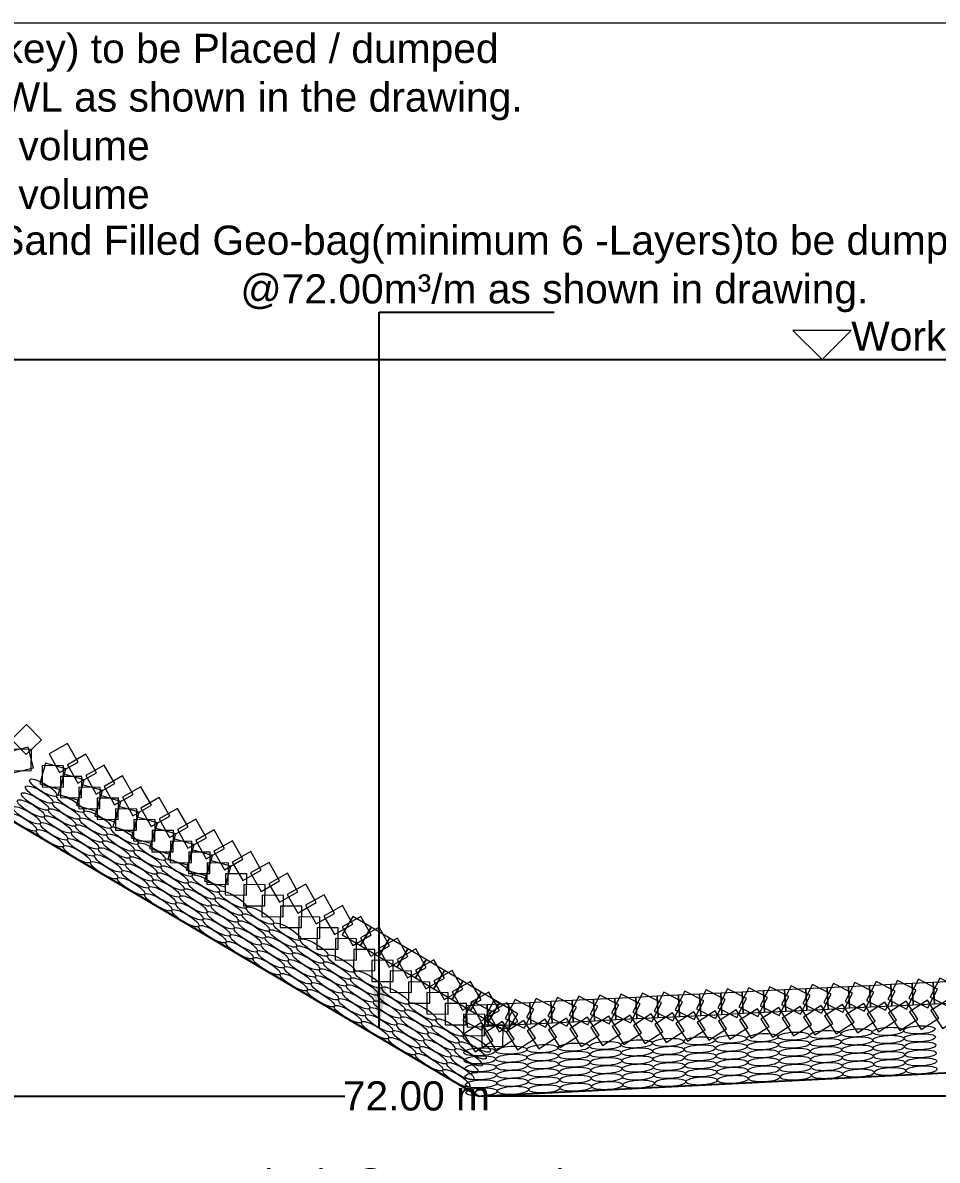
# Model space of a CAD drawing. Header units: inches. Extents: x 89000 to 215000, y -7071 to 0.
# Drawn here: x 148863 to 150431, y -1949 to 0 of the extents above; entities that cross this region are included whole.
import ezdxf

# ---------------------------------------------------------------- set-up
doc = ezdxf.new("R2010")
doc.units = ezdxf.units.IN
doc.header["$LTSCALE"] = 7
doc.header["$MEASUREMENT"] = 0
for name, color, linetype, lineweight in [('Cross section Data Border', 7, 'Continuous', 9), ('Cross Section Labels', 7, 'Continuous', 9), ('Existing_Bed_Level for Xsection', 7, 'Continuous', 25), ('Long Section Labels', 7, 'Continuous', 9)]:
    doc.layers.add(name, color=color, linetype=linetype, lineweight=lineweight)
doc.styles.get("Standard").update_dxf_attribs({"font": 'arial.ttf'})
doc.dimstyles.new('Appron Lebeling Style', dxfattribs={"dimtxt": 50, "dimasz": 50, "dimexe": 0.18, "dimexo": 0.0625, "dimgap": 0.09, "dimtad": 0, "dimtih": 1, "dimtoh": 1, "dimdec": 4, "dimzin": 0, "dimdsep": 46, "dimtxsty": 'Standard', "dimcen": 0.09, "dimse1": 1, "dimse2": 1, "dimadec": 0, "dimazin": 0, "dimtfac": 1, "dimtdec": 4, "dimtofl": 0, "dimtmove": 0, "dimatfit": 3, "dimfxl": 1, "dimtolj": 1, "dimtzin": 0, "dimarcsym": 0})
doc.dimstyles.get("Standard").update_dxf_attribs({"dimtxt": 0.18, "dimasz": 0.18, "dimexe": 0.18, "dimexo": 0.0625, "dimgap": 0.09, "dimtad": 0, "dimtih": 1, "dimtoh": 1, "dimdec": 4, "dimzin": 0, "dimdsep": 46, "dimtxsty": 'Standard', "dimcen": 0.09, "dimadec": 0, "dimazin": 0, "dimtfac": 1, "dimtdec": 4, "dimtofl": 0, "dimtmove": 0, "dimatfit": 3, "dimfxl": 1, "dimtolj": 1, "dimtzin": 0, "dimarcsym": 0})

# ---------------------------------------------------------------- blocks, each defined once
blk = doc.blocks.new('*D1')
at = {"layer": 'Cross Section Labels', "color": 0, "lineweight": -2, "transparency": 16777216}
for p, q in [((146834, -1839), (149415.6, -1839)), ((152241.9, -1839), (149660.3, -1839))]:
    blk.add_line(p, q, dxfattribs=at)
at = {"layer": 'Cross Section Labels', "color": 0, "transparency": 16777216}
for points in [[(146834, -1830.7), (146834, -1847.3), (146784, -1839)], [(152241.9, -1830.7), (152241.9, -1847.3), (152291.9, -1839)]]:
    blk.add_solid(points, dxfattribs=at)
at = {"layer": 'Defpoints', "color": 0, "transparency": 16777216}
for p in [(146784, -577), (152291.9, -1481), (152291.9, -1839)]:
    blk.add_point(p, dxfattribs=at)
at = {"layer": 'Cross Section Labels', "color": 0, "transparency": 16777216, "insert": (149538, -1839), "char_height": 50, "attachment_point": 5}
blk.add_mtext('\\A1;72.00 m', dxfattribs=at)
blk = doc.blocks.new('*D2')
at = {"layer": 'Cross Section Labels', "color": 0, "lineweight": -2, "transparency": 16777216}
for p, q in [((146834, -2039), (149182.3, -2039)), ((152241.9, -2039), (149893.6, -2039))]:
    blk.add_line(p, q, dxfattribs=at)
at = {"layer": 'Cross Section Labels', "color": 0, "transparency": 16777216}
for points in [[(146834, -2030.7), (146834, -2047.3), (146784, -2039)], [(152241.9, -2030.7), (152241.9, -2047.3), (152291.9, -2039)]]:
    blk.add_solid(points, dxfattribs=at)
at = {"layer": 'Defpoints', "color": 0, "transparency": 16777216}
for p in [(146784, -577), (152291.9, -1481), (152291.9, -2039)]:
    blk.add_point(p, dxfattribs=at)
at = {"layer": 'Cross Section Labels', "color": 0, "transparency": 16777216, "insert": (149538, -2039), "char_height": 50, "attachment_point": 5}
blk.add_mtext('\\A1;Block @36.00 m³/m ^JGoo Bag @72.00 m³/m ', dxfattribs=at)
blk = doc.blocks.new('*D7')
at = {"layer": 'Cross Section Labels', "color": 0, "lineweight": -2, "transparency": 16777216}
for p, q in [((146834, -1839), (149415.6, -1839)), ((152241.9, -1839), (149660.3, -1839))]:
    blk.add_line(p, q, dxfattribs=at)
at = {"layer": 'Cross Section Labels', "color": 0, "transparency": 16777216}
for points in [[(146834, -1830.7), (146834, -1847.3), (146784, -1839)], [(152241.9, -1830.7), (152241.9, -1847.3), (152291.9, -1839)]]:
    blk.add_solid(points, dxfattribs=at)
at = {"layer": 'Defpoints', "color": 0, "transparency": 16777216}
for p in [(146784, -577), (152291.9, -1481), (152291.9, -1839)]:
    blk.add_point(p, dxfattribs=at)
at = {"layer": 'Cross Section Labels', "color": 0, "transparency": 16777216, "insert": (149538, -1839), "char_height": 50, "attachment_point": 5}
blk.add_mtext('\\A1;72.00 m', dxfattribs=at)
blk = doc.blocks.new('*D8')
at = {"layer": 'Cross Section Labels', "color": 0, "lineweight": -2, "transparency": 16777216}
for p, q in [((146834, -2039), (149182.3, -2039)), ((152241.9, -2039), (149893.6, -2039))]:
    blk.add_line(p, q, dxfattribs=at)
at = {"layer": 'Cross Section Labels', "color": 0, "transparency": 16777216}
for points in [[(146834, -2030.7), (146834, -2047.3), (146784, -2039)], [(152241.9, -2030.7), (152241.9, -2047.3), (152291.9, -2039)]]:
    blk.add_solid(points, dxfattribs=at)
at = {"layer": 'Defpoints', "color": 0, "transparency": 16777216}
for p in [(146784, -577), (152291.9, -1481), (152291.9, -2039)]:
    blk.add_point(p, dxfattribs=at)
at = {"layer": 'Cross Section Labels', "color": 0, "transparency": 16777216, "insert": (149538, -2039), "char_height": 50, "attachment_point": 5}
blk.add_mtext('\\A1;Block @36.00 m³/m ^JGoo Bag @72.00 m³/m ', dxfattribs=at)

msp = doc.modelspace()

# ---------------------------------------------------------------- linework, layer by layer
at = {"layer": 'Cross section Data Border'}
msp.add_lwpolyline([(145000, 0), (155000, 0), (155000, -7071), (145000, -7071)], close=True, dxfattribs=at)
at = {"layer": 'Cross Section Labels'}
msp.add_lwpolyline([(150233.24854, -577.02), (150283.24854, -527.02), (150183.24854, -527.02)], close=True, dxfattribs=at)
msp.add_lwpolyline([(150233.24854, -577.02), (150283.24854, -527.02), (150183.24854, -527.02)], close=True, dxfattribs=at)
at = {"layer": 'Existing_Bed_Level for Xsection'}
for points in [[(146000, -423.93), (146162, -326.73), (146218.7, -320.25), (146388.8, -344.55), (146526.5, -353.46), (146729, -548.67), (146891, -632.1), (147134, -696.9), (147377, -802.2), (147620, -956.1), (147863, -1077.6), (148268, -1199.1), (148835, -1361.1), (149645, -1839), (150455, -1798.5), (150860, -1798.5), (151670, -1636.5), (152480, -1434), (153290, -1401.6), (154100, -1272)], [(146000, -423.93), (146162, -326.73), (146218.7, -320.25), (146388.8, -344.55), (146526.5, -353.46), (146729, -548.67), (146891, -632.1), (147134, -696.9), (147377, -802.2), (147620, -956.1), (147863, -1077.6), (148268, -1199.1), (148835, -1361.1), (149645, -1839), (150455, -1798.5), (150860, -1798.5), (151670, -1636.5), (152480, -1434), (153290, -1401.6), (154100, -1272)], [(146000, -577.02), (154100, -577.02)], [(146000, -577.02), (154100, -577.02)]]:
    msp.add_lwpolyline(points, dxfattribs=at)
at = {"layer": 'Long Section Labels'}
for points in [[(148895.37212, -1228.60697), (148870.01117, -1202.42636), (148843.83055, -1227.78731), (148869.19151, -1253.96792)], [(148895.37212, -1228.60697), (148870.01117, -1202.42636), (148843.83055, -1227.78731), (148869.19151, -1253.96792)], [(148872.85454, -1241.14732), (148837.49039, -1249.9779), (148846.32097, -1285.34206), (148881.68512, -1276.51148)], [(148878.10738, -1245.31916), (148841.66222, -1244.72506), (148841.06813, -1281.17022), (148877.51328, -1281.76432)], [(148958.2039, -1266.61759), (148940.25855, -1234.89115), (148908.53211, -1252.8365), (148926.47747, -1284.56294)], [(148958.2039, -1266.61759), (148940.25855, -1234.89115), (148908.53211, -1252.8365), (148926.47747, -1284.56294)], [(148989.59717, -1285.13962), (148971.65182, -1253.41318), (148939.92538, -1271.35853), (148957.87073, -1303.08497)], [(148989.59717, -1285.13962), (148971.65182, -1253.41318), (148939.92538, -1271.35853), (148957.87073, -1303.08497)], [(148937.28501, -1278.43997), (148902.16564, -1268.68128), (148892.40695, -1303.80066), (148927.52633, -1313.55934)], [(148933.25293, -1273.0791), (148896.80477, -1272.71336), (148896.43903, -1309.16153), (148932.8872, -1309.52726)], [(149020.99043, -1303.66164), (149003.04508, -1271.9352), (148971.31864, -1289.88056), (148989.264, -1321.60699)], [(149020.99043, -1303.66164), (149003.04508, -1271.9352), (148971.31864, -1289.88056), (148989.264, -1321.60699)], [(148968.67828, -1296.96199), (148933.5589, -1287.20331), (148923.80022, -1322.32268), (148958.91959, -1332.08137)], [(148964.6462, -1291.60112), (148928.19803, -1291.23539), (148927.8323, -1327.68355), (148964.28046, -1328.04929)], [(149000.07154, -1315.48402), (148964.95217, -1305.72533), (148955.19348, -1340.84471), (148990.31286, -1350.60339)], [(149052.3837, -1322.18367), (149034.43835, -1290.45723), (149002.71191, -1308.40258), (149020.65726, -1340.12902)], [(149052.3837, -1322.18367), (149034.43835, -1290.45723), (149002.71191, -1308.40258), (149020.65726, -1340.12902)], [(148996.03946, -1310.12315), (148959.5913, -1309.75741), (148959.22556, -1346.20558), (148995.67373, -1346.57131)], [(149031.46481, -1334.00604), (148996.34543, -1324.24736), (148986.58675, -1359.36674), (149021.70612, -1369.12542)], [(149083.77696, -1340.70569), (149065.83161, -1308.97926), (149034.10517, -1326.92461), (149052.05052, -1358.65105)], [(149083.77696, -1340.70569), (149065.83161, -1308.97926), (149034.10517, -1326.92461), (149052.05052, -1358.65105)], [(149027.43273, -1328.64518), (148990.98456, -1328.27944), (148990.61883, -1364.7276), (149027.06699, -1365.09334)], [(149062.85807, -1352.52807), (149027.73869, -1342.76939), (149017.98001, -1377.88876), (149053.09939, -1387.64745)], [(149115.17023, -1359.22772), (149097.22487, -1327.50128), (149065.49844, -1345.44663), (149083.44379, -1377.17307)], [(149115.17023, -1359.22772), (149097.22487, -1327.50128), (149065.49844, -1345.44663), (149083.44379, -1377.17307)], [(149058.82599, -1347.1672), (149022.37783, -1346.80146), (149022.01209, -1383.24963), (149058.46026, -1383.61537)], [(149094.25134, -1371.0501), (149059.13196, -1361.29141), (149049.37328, -1396.41079), (149084.49265, -1406.16947)], [(149146.56349, -1377.74975), (149128.61814, -1346.02331), (149096.8917, -1363.96866), (149114.83705, -1395.6951)], [(149146.56349, -1377.74975), (149128.61814, -1346.02331), (149096.8917, -1363.96866), (149114.83705, -1395.6951)], [(149090.21926, -1365.68923), (149053.77109, -1365.32349), (149053.40535, -1401.77166), (149089.85352, -1402.13739)], [(149125.6446, -1389.57212), (149090.52522, -1379.81344), (149080.76654, -1414.93281), (149115.88592, -1424.6915)], [(149177.95676, -1396.27177), (149160.0114, -1364.54533), (149128.28497, -1382.49069), (149146.23032, -1414.21712)], [(149177.95676, -1396.27177), (149160.0114, -1364.54533), (149128.28497, -1382.49069), (149146.23032, -1414.21712)], [(149209.35002, -1414.7938), (149191.40467, -1383.06736), (149159.67823, -1401.01271), (149177.62358, -1432.73915)], [(149209.35002, -1414.7938), (149191.40467, -1383.06736), (149159.67823, -1401.01271), (149177.62358, -1432.73915)], [(149121.61252, -1384.21125), (149085.16436, -1383.84552), (149084.79862, -1420.29368), (149121.24678, -1420.65942)], [(149157.03786, -1408.09415), (149121.91849, -1398.33546), (149112.1598, -1433.45484), (149147.27918, -1443.21352)], [(149153.00579, -1402.73328), (149116.55762, -1402.36754), (149116.19188, -1438.81571), (149152.64005, -1439.18144)], [(149240.74328, -1433.31582), (149222.79793, -1401.58939), (149191.07149, -1419.53474), (149209.01685, -1451.26118)], [(149240.74328, -1433.31582), (149222.79793, -1401.58939), (149191.07149, -1419.53474), (149209.01685, -1451.26118)], [(149188.43113, -1426.61617), (149153.31175, -1416.85749), (149143.55307, -1451.97687), (149178.67245, -1461.73555)], [(149184.39905, -1421.25531), (149147.95089, -1420.88957), (149147.58515, -1457.33773), (149184.03331, -1457.70347)], [(149272.13655, -1451.83785), (149254.1912, -1420.11141), (149222.46476, -1438.05676), (149240.41011, -1469.7832)], [(149272.13655, -1451.83785), (149254.1912, -1420.11141), (149222.46476, -1438.05676), (149240.41011, -1469.7832)], [(149219.82439, -1445.1382), (149184.70502, -1435.37952), (149174.94633, -1470.49889), (149210.06571, -1480.25758)], [(149215.79231, -1439.77733), (149179.34415, -1439.41159), (149178.97841, -1475.85976), (149215.42658, -1476.2255)], [(149303.52981, -1470.35988), (149285.58446, -1438.63344), (149253.85802, -1456.57879), (149271.80338, -1488.30523)], [(149303.52981, -1470.35988), (149285.58446, -1438.63344), (149253.85802, -1456.57879), (149271.80338, -1488.30523)], [(149247.18558, -1458.29936), (149210.73741, -1457.93362), (149210.37168, -1494.38179), (149246.81984, -1494.74752)], [(149247.18558, -1458.29936), (149210.73741, -1457.93362), (149210.37168, -1494.38179), (149246.81984, -1494.74752)], [(149334.92308, -1488.8819), (149316.97773, -1457.15546), (149285.25129, -1475.10082), (149303.19664, -1506.82725)], [(149334.92308, -1488.8819), (149316.97773, -1457.15546), (149285.25129, -1475.10082), (149303.19664, -1506.82725)], [(149278.57884, -1476.82138), (149242.13068, -1476.45565), (149241.76494, -1512.90381), (149278.21311, -1513.26955)], [(149278.57884, -1476.82138), (149242.13068, -1476.45565), (149241.76494, -1512.90381), (149278.21311, -1513.26955)], [(149366.31634, -1507.40393), (149348.37099, -1475.67749), (149316.64455, -1493.62284), (149334.5899, -1525.34928)], [(149366.31634, -1507.40393), (149348.37099, -1475.67749), (149316.64455, -1493.62284), (149334.5899, -1525.34928)], [(149309.97211, -1495.34341), (149273.52394, -1494.97767), (149273.15821, -1531.42584), (149309.60637, -1531.79157)], [(149309.97211, -1495.34341), (149273.52394, -1494.97767), (149273.15821, -1531.42584), (149309.60637, -1531.79157)], [(149397.70961, -1525.92595), (149379.76425, -1494.19952), (149348.03782, -1512.14487), (149365.98317, -1543.87131)], [(149397.70961, -1525.92595), (149379.76425, -1494.19952), (149348.03782, -1512.14487), (149365.98317, -1543.87131)], [(149341.36537, -1513.86544), (149304.91721, -1513.4997), (149304.55147, -1549.94786), (149340.99964, -1550.3136)], [(149341.36537, -1513.86544), (149304.91721, -1513.4997), (149304.55147, -1549.94786), (149340.99964, -1550.3136)], [(149429.10287, -1544.44798), (149411.15752, -1512.72154), (149379.43108, -1530.66689), (149397.37643, -1562.39333)], [(149429.10287, -1544.44798), (149411.15752, -1512.72154), (149379.43108, -1530.66689), (149397.37643, -1562.39333)], [(149372.75864, -1532.38746), (149336.31047, -1532.02172), (149335.94473, -1568.46989), (149372.3929, -1568.83563)], [(149372.75864, -1532.38746), (149336.31047, -1532.02172), (149335.94473, -1568.46989), (149372.3929, -1568.83563)], [(149460.61789, -1549.64384), (149429.22462, -1531.12182), (149410.7026, -1562.51508), (149442.09586, -1581.03711)], [(149460.49614, -1562.97001), (149442.55078, -1531.24357), (149410.82435, -1549.18892), (149428.7697, -1580.91536)], [(149404.1519, -1550.90949), (149367.70374, -1550.54375), (149367.338, -1586.99192), (149403.78616, -1587.35765)], [(149404.1519, -1550.90949), (149367.70374, -1550.54375), (149367.338, -1586.99192), (149403.78616, -1587.35765)], [(149492.01115, -1568.16587), (149460.61789, -1549.64384), (149442.09586, -1581.03711), (149473.48912, -1599.55913)], [(149491.8894, -1581.49203), (149473.94405, -1549.76559), (149442.21761, -1567.71095), (149460.16296, -1599.43738)], [(149435.54517, -1569.43151), (149399.097, -1569.06578), (149398.73126, -1605.51394), (149435.17943, -1605.87968)], [(149435.54517, -1569.43151), (149399.097, -1569.06578), (149398.73126, -1605.51394), (149435.17943, -1605.87968)], [(149523.40441, -1586.6879), (149492.01115, -1568.16587), (149473.48912, -1599.55913), (149504.88239, -1618.08116)], [(149523.28266, -1600.01406), (149505.33731, -1568.28762), (149473.61087, -1586.23297), (149491.55623, -1617.95941)], [(149466.93843, -1587.95354), (149430.49027, -1587.5878), (149430.12453, -1624.03597), (149466.57269, -1624.40171)], [(149466.93843, -1587.95354), (149430.49027, -1587.5878), (149430.12453, -1624.03597), (149466.57269, -1624.40171)], [(149554.79768, -1605.20992), (149523.40441, -1586.6879), (149504.88239, -1618.08116), (149536.27565, -1636.60319)], [(149554.67593, -1618.53608), (149536.73058, -1586.80965), (149505.00414, -1604.755), (149522.94949, -1636.48144)], [(149498.33169, -1606.47557), (149461.88353, -1606.10983), (149461.51779, -1642.55799), (149497.96596, -1642.92373)], [(149498.33169, -1606.47557), (149461.88353, -1606.10983), (149461.51779, -1642.55799), (149497.96596, -1642.92373)], [(149586.19094, -1623.73195), (149554.79768, -1605.20992), (149536.27565, -1636.60319), (149567.66892, -1655.12521)], [(149586.06919, -1637.05811), (149568.12384, -1605.33167), (149536.3974, -1623.27702), (149554.34276, -1655.00346)], [(149529.72496, -1624.99759), (149493.27679, -1624.63185), (149492.91106, -1661.08002), (149529.35922, -1661.44576)], [(149529.72496, -1624.99759), (149493.27679, -1624.63185), (149492.91106, -1661.08002), (149529.35922, -1661.44576)], [(149617.58421, -1642.25397), (149586.19094, -1623.73195), (149567.66892, -1655.12521), (149599.06218, -1673.64724)], [(149617.46246, -1655.58014), (149599.51711, -1623.8537), (149567.79067, -1641.79905), (149585.73602, -1673.52549)], [(149561.11822, -1643.51962), (149524.67006, -1643.15388), (149524.30432, -1679.60205), (149560.75249, -1679.96778)], [(149561.11822, -1643.51962), (149524.67006, -1643.15388), (149524.30432, -1679.60205), (149560.75249, -1679.96778)], [(149648.97747, -1660.776), (149617.58421, -1642.25397), (149599.06218, -1673.64724), (149630.45545, -1692.16926)], [(149648.85572, -1674.10216), (149630.91037, -1642.37572), (149599.18393, -1660.32108), (149617.12928, -1692.04751)], [(150103.50636, -1671.9141), (150071.05905, -1655.30763), (150054.45258, -1687.75493), (150086.89988, -1704.3614)], [(150139.91088, -1670.09387), (150107.46357, -1653.4874), (150090.8571, -1685.9347), (150123.3044, -1702.54118)], [(150176.3154, -1668.27365), (150143.8681, -1651.66717), (150127.26162, -1684.11448), (150159.70893, -1700.72095)], [(150212.71992, -1666.45342), (150180.27262, -1649.84695), (150163.66615, -1682.29425), (150196.11345, -1698.90073)], [(150205.48518, -1655.26146), (150169.08066, -1657.08169), (150170.90089, -1693.48621), (150207.30541, -1691.66598)], [(150249.12445, -1664.6332), (150216.67714, -1648.02672), (150200.07067, -1680.47403), (150232.51797, -1697.0805)], [(150241.88971, -1653.44124), (150205.48518, -1655.26146), (150207.30541, -1691.66598), (150243.70993, -1689.84576)], [(150285.52897, -1662.81297), (150253.08167, -1646.2065), (150236.47519, -1678.6538), (150268.9225, -1695.26027)], [(150278.29423, -1651.62101), (150241.88971, -1653.44124), (150243.70993, -1689.84576), (150280.11445, -1688.02553)], [(150321.93349, -1660.99274), (150289.48619, -1644.38627), (150272.87971, -1676.83357), (150305.32702, -1693.44005)], [(150314.69875, -1649.80078), (150278.29423, -1651.62101), (150280.11445, -1688.02553), (150316.51898, -1686.20531)], [(150358.33801, -1659.17252), (150325.89071, -1642.56604), (150309.28424, -1675.01335), (150341.73154, -1691.61982)], [(150351.10327, -1647.98056), (150314.69875, -1649.80078), (150316.51898, -1686.20531), (150352.9235, -1684.38508)], [(150394.74254, -1657.35229), (150362.29523, -1640.74582), (150345.68876, -1673.19312), (150378.13606, -1689.79959)], [(150387.5078, -1646.16033), (150351.10327, -1647.98056), (150352.9235, -1684.38508), (150389.32802, -1682.56485)], [(150431.14706, -1655.53206), (150398.69976, -1638.92559), (150382.09328, -1671.37289), (150414.54059, -1687.97937)], [(150423.91232, -1644.34011), (150387.5078, -1646.16033), (150389.32802, -1682.56485), (150425.73255, -1680.74463)], [(150467.55158, -1653.71184), (150435.10428, -1637.10536), (150418.49781, -1669.55267), (150450.94511, -1686.15914)], [(150460.31684, -1642.51988), (150423.91232, -1644.34011), (150425.73255, -1680.74463), (150462.13707, -1678.9244)], [(149592.51149, -1662.04164), (149556.06332, -1661.67591), (149555.69759, -1698.12407), (149592.14575, -1698.48981)], [(149592.51149, -1662.04164), (149556.06332, -1661.67591), (149555.69759, -1698.12407), (149592.14575, -1698.48981)], [(149680.37074, -1679.29803), (149648.97747, -1660.776), (149630.45545, -1692.16926), (149661.84871, -1710.69129)], [(149680.24899, -1692.62419), (149662.30363, -1660.89775), (149630.5772, -1678.8431), (149648.52255, -1710.56954)], [(149703.0566, -1691.93659), (149670.6093, -1675.33011), (149654.00283, -1707.77742), (149686.45013, -1724.38389)], [(149739.46113, -1690.11636), (149707.01382, -1673.50989), (149690.40735, -1705.95719), (149722.85465, -1722.56367)], [(149775.86565, -1688.29614), (149743.41835, -1671.68966), (149726.81187, -1704.13697), (149759.25918, -1720.74344)], [(149812.27017, -1686.47591), (149779.82287, -1669.86944), (149763.2164, -1702.31674), (149795.6637, -1718.92321)], [(149805.03543, -1675.28395), (149768.63091, -1677.10418), (149770.45114, -1713.5087), (149806.85566, -1711.68847)], [(149848.6747, -1684.65568), (149816.22739, -1668.04921), (149799.62092, -1700.49651), (149832.06822, -1717.10299)], [(149841.43996, -1673.46372), (149805.03543, -1675.28395), (149806.85566, -1711.68847), (149843.26018, -1709.86825)], [(149885.07922, -1682.83546), (149852.63191, -1666.22898), (149836.02544, -1698.67629), (149868.47275, -1715.28276)], [(149877.84448, -1671.6435), (149841.43996, -1673.46372), (149843.26018, -1709.86825), (149879.6647, -1708.04802)], [(149921.48374, -1681.01523), (149889.03644, -1664.40876), (149872.42996, -1696.85606), (149904.87727, -1713.46253)], [(149914.249, -1669.82327), (149877.84448, -1671.6435), (149879.6647, -1708.04802), (149916.06923, -1706.22779)], [(149957.88826, -1679.195), (149925.44096, -1662.58853), (149908.83449, -1695.03583), (149941.28179, -1711.64231)], [(149950.65352, -1668.00305), (149914.249, -1669.82327), (149916.06923, -1706.22779), (149952.47375, -1704.40757)], [(149994.29279, -1677.37478), (149961.84548, -1660.7683), (149945.23901, -1693.21561), (149977.68631, -1709.82208)], [(149987.05805, -1666.18282), (149950.65352, -1668.00305), (149952.47375, -1704.40757), (149988.87827, -1702.58734)], [(150030.69731, -1675.55455), (149998.25001, -1658.94808), (149981.64353, -1691.39538), (150014.09084, -1708.00186)], [(150023.46257, -1664.36259), (149987.05805, -1666.18282), (149988.87827, -1702.58734), (150025.2828, -1700.76712)], [(150067.10183, -1673.73433), (150034.65453, -1657.12785), (150018.04805, -1689.57516), (150050.49536, -1706.18163)], [(150059.86709, -1662.54237), (150023.46257, -1664.36259), (150025.2828, -1700.76712), (150061.68732, -1698.94689)], [(150096.27161, -1660.72214), (150059.86709, -1662.54237), (150061.68732, -1698.94689), (150098.09184, -1697.12666)], [(150132.67614, -1658.90191), (150096.27161, -1660.72214), (150098.09184, -1697.12666), (150134.49636, -1695.30644)], [(150169.08066, -1657.08169), (150132.67614, -1658.90191), (150134.49636, -1695.30644), (150170.90089, -1693.48621)], [(150413.87474, -1674.66238), (150383.24577, -1694.42266), (150403.00606, -1725.05163), (150433.63502, -1705.29134)], [(150413.87474, -1674.66238), (150383.24577, -1694.42266), (150403.00606, -1725.05163), (150433.63502, -1705.29134)], [(150450.27926, -1672.84215), (150419.65029, -1692.60244), (150439.41058, -1723.2314), (150470.03955, -1703.47112)], [(150450.27926, -1672.84215), (150419.65029, -1692.60244), (150439.41058, -1723.2314), (150470.03955, -1703.47112)], [(149623.90475, -1680.56367), (149587.45659, -1680.19793), (149587.09085, -1716.6461), (149623.53902, -1717.01184)], [(149623.90475, -1680.56367), (149587.45659, -1680.19793), (149587.09085, -1716.6461), (149623.53902, -1717.01184)], [(149666.65208, -1693.75681), (149634.20478, -1677.15034), (149617.5983, -1709.59764), (149650.04561, -1726.20412)], [(149659.41734, -1682.56485), (149623.01282, -1684.38508), (149624.83305, -1720.7896), (149661.23757, -1718.96938)], [(149695.82186, -1680.74463), (149659.41734, -1682.56485), (149661.23757, -1718.96938), (149697.64209, -1717.14915)], [(149711.764, -1697.82005), (149680.37074, -1679.29803), (149661.84871, -1710.69129), (149693.24198, -1729.21332)], [(149711.64225, -1711.14621), (149693.6969, -1679.41978), (149661.97046, -1697.36513), (149679.91581, -1729.09157)], [(149732.22639, -1678.9244), (149695.82186, -1680.74463), (149697.64209, -1717.14915), (149734.04661, -1715.32892)], [(149768.63091, -1677.10418), (149732.22639, -1678.9244), (149734.04661, -1715.32892), (149770.45114, -1713.5087)], [(150013.42499, -1694.68486), (149982.79602, -1714.44515), (150002.55631, -1745.07412), (150033.18527, -1725.31383)], [(150013.42499, -1694.68486), (149982.79602, -1714.44515), (150002.55631, -1745.07412), (150033.18527, -1725.31383)], [(150049.82951, -1692.86464), (150019.20054, -1712.62492), (150038.96083, -1743.25389), (150069.5898, -1723.4936)], [(150049.82951, -1692.86464), (150019.20054, -1712.62492), (150038.96083, -1743.25389), (150069.5898, -1723.4936)], [(150086.23403, -1691.04441), (150055.60507, -1710.8047), (150075.36535, -1741.43366), (150105.99432, -1721.67338)], [(150086.23403, -1691.04441), (150055.60507, -1710.8047), (150075.36535, -1741.43366), (150105.99432, -1721.67338)], [(150122.63855, -1689.22419), (150092.00959, -1708.98447), (150111.76988, -1739.61344), (150142.39884, -1719.85315)], [(150122.63855, -1689.22419), (150092.00959, -1708.98447), (150111.76988, -1739.61344), (150142.39884, -1719.85315)], [(150159.04308, -1687.40396), (150128.41411, -1707.16425), (150148.1744, -1737.79321), (150178.80336, -1718.03292)], [(150159.04308, -1687.40396), (150128.41411, -1707.16425), (150148.1744, -1737.79321), (150178.80336, -1718.03292)], [(150195.4476, -1685.58373), (150164.81863, -1705.34402), (150184.57892, -1735.97299), (150215.20789, -1716.2127)], [(150195.4476, -1685.58373), (150164.81863, -1705.34402), (150184.57892, -1735.97299), (150215.20789, -1716.2127)], [(150231.85212, -1683.76351), (150201.22316, -1703.52379), (150220.98344, -1734.15276), (150251.61241, -1714.39247)], [(150231.85212, -1683.76351), (150201.22316, -1703.52379), (150220.98344, -1734.15276), (150251.61241, -1714.39247)], [(150268.25665, -1681.94328), (150237.62768, -1701.70357), (150257.38797, -1732.33253), (150288.01693, -1712.57225)], [(150268.25665, -1681.94328), (150237.62768, -1701.70357), (150257.38797, -1732.33253), (150288.01693, -1712.57225)], [(150304.66117, -1680.12305), (150274.0322, -1699.88334), (150293.79249, -1730.51231), (150324.42146, -1710.75202)], [(150304.66117, -1680.12305), (150274.0322, -1699.88334), (150293.79249, -1730.51231), (150324.42146, -1710.75202)], [(150341.06569, -1678.30283), (150310.43673, -1698.06312), (150330.19701, -1728.69208), (150360.82598, -1708.93179)], [(150341.06569, -1678.30283), (150310.43673, -1698.06312), (150330.19701, -1728.69208), (150360.82598, -1708.93179)], [(150377.47021, -1676.4826), (150346.84125, -1696.24289), (150366.60154, -1726.87186), (150397.2305, -1707.11157)], [(150377.47021, -1676.4826), (150346.84125, -1696.24289), (150366.60154, -1726.87186), (150397.2305, -1707.11157)], [(149655.29802, -1699.0857), (149618.84985, -1698.71996), (149618.48411, -1735.16812), (149654.93228, -1735.53386)], [(149655.29802, -1699.0857), (149618.84985, -1698.71996), (149618.48411, -1735.16812), (149654.93228, -1735.53386)], [(149649.37976, -1712.88712), (149618.75079, -1732.64741), (149638.51108, -1763.27638), (149669.14005, -1743.51609)], [(149649.37976, -1712.88712), (149618.75079, -1732.64741), (149638.51108, -1763.27638), (149669.14005, -1743.51609)], [(149685.78428, -1711.0669), (149655.15532, -1730.82719), (149674.9156, -1761.45615), (149705.54457, -1741.69586)], [(149685.78428, -1711.0669), (149655.15532, -1730.82719), (149674.9156, -1761.45615), (149705.54457, -1741.69586)], [(149722.1888, -1709.24667), (149691.55984, -1729.00696), (149711.32013, -1759.63593), (149741.94909, -1739.87564)], [(149722.1888, -1709.24667), (149691.55984, -1729.00696), (149711.32013, -1759.63593), (149741.94909, -1739.87564)], [(149758.59333, -1707.42645), (149727.96436, -1727.18673), (149747.72465, -1757.8157), (149778.35361, -1738.05541)], [(149758.59333, -1707.42645), (149727.96436, -1727.18673), (149747.72465, -1757.8157), (149778.35361, -1738.05541)], [(149794.99785, -1705.60622), (149764.36888, -1725.36651), (149784.12917, -1755.99547), (149814.75814, -1736.23519)], [(149794.99785, -1705.60622), (149764.36888, -1725.36651), (149784.12917, -1755.99547), (149814.75814, -1736.23519)], [(149831.40237, -1703.78599), (149800.77341, -1723.54628), (149820.53369, -1754.17525), (149851.16266, -1734.41496)], [(149831.40237, -1703.78599), (149800.77341, -1723.54628), (149820.53369, -1754.17525), (149851.16266, -1734.41496)], [(149867.8069, -1701.96577), (149837.17793, -1721.72606), (149856.93822, -1752.35502), (149887.56718, -1732.59473)], [(149867.8069, -1701.96577), (149837.17793, -1721.72606), (149856.93822, -1752.35502), (149887.56718, -1732.59473)], [(149904.21142, -1700.14554), (149873.58245, -1719.90583), (149893.34274, -1750.5348), (149923.97171, -1730.77451)], [(149904.21142, -1700.14554), (149873.58245, -1719.90583), (149893.34274, -1750.5348), (149923.97171, -1730.77451)], [(149940.61594, -1698.32532), (149909.98698, -1718.0856), (149929.74726, -1748.71457), (149960.37623, -1728.95428)], [(149940.61594, -1698.32532), (149909.98698, -1718.0856), (149929.74726, -1748.71457), (149960.37623, -1728.95428)], [(149977.02046, -1696.50509), (149946.3915, -1716.26538), (149966.15178, -1746.89434), (149996.78075, -1727.13406)], [(149977.02046, -1696.50509), (149946.3915, -1716.26538), (149966.15178, -1746.89434), (149996.78075, -1727.13406)], [(149686.69128, -1717.60772), (149650.24312, -1717.24198), (149649.87738, -1753.69015), (149686.32554, -1754.05589)], [(149686.69128, -1717.60772), (149650.24312, -1717.24198), (149649.87738, -1753.69015), (149686.32554, -1754.05589)]]:
    msp.add_lwpolyline(points, close=True, dxfattribs=at)
for centre, major_axis in [((148891.41963, -1322.44144), (23.21706, -13.69807)), ((148891.41963, -1322.44144), (23.21706, -13.69807)), ((148898.41684, -1310.58176), (23.21706, -13.69807)), ((148898.41684, -1310.58176), (23.21706, -13.69807)), ((148884.42242, -1334.30112), (23.21706, -13.69807)), ((148884.42242, -1334.30112), (23.21706, -13.69807)), ((148944.85097, -1337.9779), (23.21706, -13.69807)), ((148944.85097, -1337.9779), (23.21706, -13.69807)), ((148870.428, -1358.02047), (23.21706, -13.69807)), ((148870.428, -1358.02047), (23.21706, -13.69807)), ((148877.42521, -1346.1608), (23.21706, -13.69807)), ((148877.42521, -1346.1608), (23.21706, -13.69807)), ((148930.85655, -1361.69725), (23.21706, -13.69807)), ((148930.85655, -1361.69725), (23.21706, -13.69807)), ((148937.85376, -1349.83758), (23.21706, -13.69807)), ((148937.85376, -1349.83758), (23.21706, -13.69807)), ((148863.43079, -1369.88015), (23.21706, -13.69807)), ((148863.43079, -1369.88015), (23.21706, -13.69807)), ((148923.85934, -1373.55693), (23.21706, -13.69807)), ((148923.85934, -1373.55693), (23.21706, -13.69807)), ((148984.28788, -1377.23371), (23.21706, -13.69807)), ((148984.28788, -1377.23371), (23.21706, -13.69807)), ((148991.28509, -1365.37403), (23.21706, -13.69807)), ((148991.28509, -1365.37403), (23.21706, -13.69807)), ((148909.86492, -1397.27629), (23.21706, -13.69807)), ((148909.86492, -1397.27629), (23.21706, -13.69807)), ((148916.86213, -1385.41661), (23.21706, -13.69807)), ((148916.86213, -1385.41661), (23.21706, -13.69807)), ((148977.29067, -1389.09339), (23.21706, -13.69807)), ((148977.29067, -1389.09339), (23.21706, -13.69807)), ((149037.71922, -1392.77017), (23.21706, -13.69807)), ((149037.71922, -1392.77017), (23.21706, -13.69807)), ((148963.29626, -1412.81274), (23.21706, -13.69807)), ((148963.29626, -1412.81274), (23.21706, -13.69807)), ((148970.29346, -1400.95307), (23.21706, -13.69807)), ((148970.29346, -1400.95307), (23.21706, -13.69807)), ((149023.7248, -1416.48952), (23.21706, -13.69807)), ((149023.7248, -1416.48952), (23.21706, -13.69807)), ((149030.72201, -1404.62984), (23.21706, -13.69807)), ((149030.72201, -1404.62984), (23.21706, -13.69807)), ((149084.15335, -1420.1663), (23.21706, -13.69807)), ((149084.15335, -1420.1663), (23.21706, -13.69807)), ((148956.29905, -1424.67242), (23.21706, -13.69807)), ((148956.29905, -1424.67242), (23.21706, -13.69807)), ((149016.72759, -1428.3492), (23.21706, -13.69807)), ((149016.72759, -1428.3492), (23.21706, -13.69807)), ((149077.15614, -1432.02598), (23.21706, -13.69807)), ((149077.15614, -1432.02598), (23.21706, -13.69807)), ((149002.73317, -1452.06856), (23.21706, -13.69807)), ((149002.73317, -1452.06856), (23.21706, -13.69807)), ((149009.73038, -1440.20888), (23.21706, -13.69807)), ((149009.73038, -1440.20888), (23.21706, -13.69807)), ((149063.16172, -1455.74533), (23.21706, -13.69807)), ((149063.16172, -1455.74533), (23.21706, -13.69807)), ((149070.15893, -1443.88566), (23.21706, -13.69807)), ((149070.15893, -1443.88566), (23.21706, -13.69807)), ((149130.58747, -1447.56244), (23.21706, -13.69807)), ((149130.58747, -1447.56244), (23.21706, -13.69807)), ((149056.16451, -1467.60501), (23.21706, -13.69807)), ((149056.16451, -1467.60501), (23.21706, -13.69807)), ((149116.59305, -1471.28179), (23.21706, -13.69807)), ((149116.59305, -1471.28179), (23.21706, -13.69807)), ((149123.59026, -1459.42211), (23.21706, -13.69807)), ((149123.59026, -1459.42211), (23.21706, -13.69807)), ((149177.0216, -1474.95857), (23.21706, -13.69807)), ((149177.0216, -1474.95857), (23.21706, -13.69807)), ((149049.1673, -1479.46469), (23.21706, -13.69807)), ((149049.1673, -1479.46469), (23.21706, -13.69807)), ((149102.59863, -1495.00115), (23.21706, -13.69807)), ((149102.59863, -1495.00115), (23.21706, -13.69807)), ((149109.59584, -1483.14147), (23.21706, -13.69807)), ((149109.59584, -1483.14147), (23.21706, -13.69807)), ((149170.02439, -1486.81825), (23.21706, -13.69807)), ((149170.02439, -1486.81825), (23.21706, -13.69807)), ((149095.60142, -1506.86082), (23.21706, -13.69807)), ((149095.60142, -1506.86082), (23.21706, -13.69807)), ((149156.02997, -1510.5376), (23.21706, -13.69807)), ((149156.02997, -1510.5376), (23.21706, -13.69807)), ((149163.02718, -1498.67793), (23.21706, -13.69807)), ((149163.02718, -1498.67793), (23.21706, -13.69807)), ((149216.45852, -1514.21438), (23.21706, -13.69807)), ((149216.45852, -1514.21438), (23.21706, -13.69807)), ((149223.45573, -1502.3547), (23.21706, -13.69807)), ((149223.45573, -1502.3547), (23.21706, -13.69807)), ((149142.03555, -1534.25696), (23.21706, -13.69807)), ((149142.03555, -1534.25696), (23.21706, -13.69807)), ((149149.03276, -1522.39728), (23.21706, -13.69807)), ((149149.03276, -1522.39728), (23.21706, -13.69807)), ((149209.46131, -1526.07406), (23.21706, -13.69807)), ((149209.46131, -1526.07406), (23.21706, -13.69807)), ((149269.88985, -1529.75084), (23.21706, -13.69807)), ((149269.88985, -1529.75084), (23.21706, -13.69807)), ((149195.46689, -1549.79342), (23.21706, -13.69807)), ((149195.46689, -1549.79342), (23.21706, -13.69807)), ((149202.4641, -1537.93374), (23.21706, -13.69807)), ((149202.4641, -1537.93374), (23.21706, -13.69807)), ((149255.89543, -1553.47019), (23.21706, -13.69807)), ((149255.89543, -1553.47019), (23.21706, -13.69807)), ((149262.89264, -1541.61052), (23.21706, -13.69807)), ((149262.89264, -1541.61052), (23.21706, -13.69807)), ((149188.46968, -1561.65309), (23.21706, -13.69807)), ((149188.46968, -1561.65309), (23.21706, -13.69807)), ((149248.89822, -1565.32987), (23.21706, -13.69807)), ((149248.89822, -1565.32987), (23.21706, -13.69807)), ((149309.32677, -1569.00665), (23.21706, -13.69807)), ((149309.32677, -1569.00665), (23.21706, -13.69807)), ((149316.32398, -1557.14697), (23.21706, -13.69807)), ((149316.32398, -1557.14697), (23.21706, -13.69807)), ((149234.9038, -1589.04923), (23.21706, -13.69807)), ((149234.9038, -1589.04923), (23.21706, -13.69807)), ((149241.90101, -1577.18955), (23.21706, -13.69807)), ((149241.90101, -1577.18955), (23.21706, -13.69807)), ((149295.33235, -1592.72601), (23.21706, -13.69807)), ((149295.33235, -1592.72601), (23.21706, -13.69807)), ((149302.32956, -1580.86633), (23.21706, -13.69807)), ((149302.32956, -1580.86633), (23.21706, -13.69807)), ((149362.7581, -1584.54311), (23.21706, -13.69807)), ((149362.7581, -1584.54311), (23.21706, -13.69807)), ((149288.33514, -1604.58568), (23.21706, -13.69807)), ((149288.33514, -1604.58568), (23.21706, -13.69807)), ((149348.76368, -1608.26246), (23.21706, -13.69807)), ((149348.76368, -1608.26246), (23.21706, -13.69807)), ((149355.76089, -1596.40279), (23.21706, -13.69807)), ((149355.76089, -1596.40279), (23.21706, -13.69807)), ((149409.19223, -1611.93924), (23.21706, -13.69807)), ((149409.19223, -1611.93924), (23.21706, -13.69807)), ((149281.33793, -1616.44536), (23.21706, -13.69807)), ((149281.33793, -1616.44536), (23.21706, -13.69807)), ((149334.76927, -1631.98182), (23.21706, -13.69807)), ((149334.76927, -1631.98182), (23.21706, -13.69807)), ((149341.76647, -1620.12214), (23.21706, -13.69807)), ((149341.76647, -1620.12214), (23.21706, -13.69807)), ((149402.19502, -1623.79892), (23.21706, -13.69807)), ((149402.19502, -1623.79892), (23.21706, -13.69807)), ((149327.77206, -1643.8415), (23.21706, -13.69807)), ((149327.77206, -1643.8415), (23.21706, -13.69807)), ((149388.2006, -1647.51828), (23.21706, -13.69807)), ((149388.2006, -1647.51828), (23.21706, -13.69807)), ((149395.19781, -1635.6586), (23.21706, -13.69807)), ((149395.19781, -1635.6586), (23.21706, -13.69807)), ((149448.62915, -1651.19506), (23.21706, -13.69807)), ((149448.62915, -1651.19506), (23.21706, -13.69807)), ((149455.62636, -1639.33538), (23.21706, -13.69807)), ((149455.62636, -1639.33538), (23.21706, -13.69807)), ((149374.20618, -1671.23763), (23.21706, -13.69807)), ((149374.20618, -1671.23763), (23.21706, -13.69807)), ((149381.20339, -1659.37795), (23.21706, -13.69807)), ((149381.20339, -1659.37795), (23.21706, -13.69807)), ((149441.63194, -1663.05473), (23.21706, -13.69807)), ((149441.63194, -1663.05473), (23.21706, -13.69807)), ((149502.06048, -1666.73151), (23.21706, -13.69807)), ((149502.06048, -1666.73151), (23.21706, -13.69807)), ((149427.63752, -1686.77409), (23.21706, -13.69807)), ((149427.63752, -1686.77409), (23.21706, -13.69807)), ((149434.63473, -1674.91441), (23.21706, -13.69807)), ((149434.63473, -1674.91441), (23.21706, -13.69807)), ((149488.06606, -1690.45087), (23.21706, -13.69807)), ((149488.06606, -1690.45087), (23.21706, -13.69807)), ((149495.06327, -1678.59119), (23.21706, -13.69807)), ((149495.06327, -1678.59119), (23.21706, -13.69807)), ((149420.64031, -1698.63377), (23.21706, -13.69807)), ((149420.64031, -1698.63377), (23.21706, -13.69807)), ((149481.06885, -1702.31054), (23.21706, -13.69807)), ((149481.06885, -1702.31054), (23.21706, -13.69807)), ((149541.4974, -1705.98732), (23.21706, -13.69807)), ((149541.4974, -1705.98732), (23.21706, -13.69807)), ((149548.49461, -1694.12765), (23.21706, -13.69807)), ((149548.49461, -1694.12765), (23.21706, -13.69807)), ((149467.07443, -1726.0299), (23.21706, -13.69807)), ((149467.07443, -1726.0299), (23.21706, -13.69807)), ((149474.07164, -1714.17022), (23.21706, -13.69807)), ((149474.07164, -1714.17022), (23.21706, -13.69807)), ((149527.50298, -1729.70668), (23.21706, -13.69807)), ((149527.50298, -1729.70668), (23.21706, -13.69807)), ((149534.50019, -1717.847), (23.21706, -13.69807)), ((149534.50019, -1717.847), (23.21706, -13.69807)), ((149594.92874, -1721.52378), (23.21706, -13.69807)), ((149594.92874, -1721.52378), (23.21706, -13.69807)), ((149520.50577, -1741.56636), (23.21706, -13.69807)), ((149520.50577, -1741.56636), (23.21706, -13.69807)), ((149580.93432, -1745.24314), (23.21706, -13.69807)), ((149580.93432, -1745.24314), (23.21706, -13.69807)), ((149587.93153, -1733.38346), (23.21706, -13.69807)), ((149587.93153, -1733.38346), (23.21706, -13.69807)), ((149641.36286, -1748.91992), (23.21706, -13.69807)), ((149641.36286, -1748.91992), (23.21706, -13.69807)), ((150076.98935, -1741.57092), (26.92317, 1.34616)), ((150076.98935, -1741.57092), (26.92317, 1.34616)), ((150130.83569, -1738.87861), (26.92317, 1.34616)), ((150130.83569, -1738.87861), (26.92317, 1.34616)), ((150184.68202, -1736.18629), (26.92317, 1.34616)), ((150184.68202, -1736.18629), (26.92317, 1.34616)), ((150238.52835, -1733.49397), (26.92317, 1.34616)), ((150238.52835, -1733.49397), (26.92317, 1.34616)), ((150292.37469, -1730.80166), (26.92317, 1.34616)), ((150292.37469, -1730.80166), (26.92317, 1.34616)), ((150346.22102, -1728.10934), (26.92317, 1.34616)), ((150346.22102, -1728.10934), (26.92317, 1.34616)), ((150346.90866, -1741.86216), (26.92317, 1.34616)), ((150346.90866, -1741.86216), (26.92317, 1.34616)), ((150400.06736, -1725.41702), (26.92317, 1.34616)), ((150400.06736, -1725.41702), (26.92317, 1.34616)), ((150400.755, -1739.16984), (26.92317, 1.34616)), ((150400.755, -1739.16984), (26.92317, 1.34616)), ((149513.50856, -1753.42603), (23.21706, -13.69807)), ((149513.50856, -1753.42603), (23.21706, -13.69807)), ((149566.9399, -1768.96249), (23.21706, -13.69807)), ((149566.9399, -1768.96249), (23.21706, -13.69807)), ((149573.93711, -1757.10281), (23.21706, -13.69807)), ((149573.93711, -1757.10281), (23.21706, -13.69807)), ((149634.36565, -1760.77959), (23.21706, -13.69807)), ((149634.36565, -1760.77959), (23.21706, -13.69807)), ((149700.06501, -1760.41714), (26.92317, 1.34616)), ((149700.06501, -1760.41714), (26.92317, 1.34616)), ((149753.91135, -1757.72482), (26.92317, 1.34616)), ((149753.91135, -1757.72482), (26.92317, 1.34616)), ((149807.75768, -1755.03251), (26.92317, 1.34616)), ((149807.75768, -1755.03251), (26.92317, 1.34616)), ((149861.60402, -1752.34019), (26.92317, 1.34616)), ((149861.60402, -1752.34019), (26.92317, 1.34616)), ((149915.45035, -1749.64787), (26.92317, 1.34616)), ((149915.45035, -1749.64787), (26.92317, 1.34616)), ((149969.29668, -1746.95556), (26.92317, 1.34616)), ((149969.29668, -1746.95556), (26.92317, 1.34616)), ((149969.98433, -1760.70838), (26.92317, 1.34616)), ((149969.98433, -1760.70838), (26.92317, 1.34616)), ((150023.14302, -1744.26324), (26.92317, 1.34616)), ((150023.14302, -1744.26324), (26.92317, 1.34616)), ((150023.83066, -1758.01606), (26.92317, 1.34616)), ((150023.83066, -1758.01606), (26.92317, 1.34616)), ((150077.67699, -1755.32374), (26.92317, 1.34616)), ((150077.67699, -1755.32374), (26.92317, 1.34616)), ((150131.52333, -1752.63143), (26.92317, 1.34616)), ((150131.52333, -1752.63143), (26.92317, 1.34616)), ((150185.36966, -1749.93911), (26.92317, 1.34616)), ((150185.36966, -1749.93911), (26.92317, 1.34616)), ((150239.216, -1747.24679), (26.92317, 1.34616)), ((150239.216, -1747.24679), (26.92317, 1.34616)), ((150239.90364, -1760.99961), (26.92317, 1.34616)), ((150239.90364, -1760.99961), (26.92317, 1.34616)), ((150293.06233, -1744.55448), (26.92317, 1.34616)), ((150293.06233, -1744.55448), (26.92317, 1.34616)), ((150293.74997, -1758.3073), (26.92317, 1.34616)), ((150293.74997, -1758.3073), (26.92317, 1.34616)), ((150347.59631, -1755.61498), (26.92317, 1.34616)), ((150347.59631, -1755.61498), (26.92317, 1.34616)), ((150401.44264, -1752.92266), (26.92317, 1.34616)), ((150401.44264, -1752.92266), (26.92317, 1.34616)), ((149559.94269, -1780.82217), (23.21706, -13.69807)), ((149559.94269, -1780.82217), (23.21706, -13.69807)), ((149620.37123, -1784.49895), (23.21706, -13.69807)), ((149620.37123, -1784.49895), (23.21706, -13.69807)), ((149627.36844, -1772.63927), (23.21706, -13.69807)), ((149627.36844, -1772.63927), (23.21706, -13.69807)), ((149646.21868, -1763.10946), (26.92317, 1.34616)), ((149646.21868, -1763.10946), (26.92317, 1.34616)), ((149646.90632, -1776.86228), (26.92317, 1.34616)), ((149646.90632, -1776.86228), (26.92317, 1.34616)), ((149700.75265, -1774.16996), (26.92317, 1.34616)), ((149700.75265, -1774.16996), (26.92317, 1.34616)), ((149754.59899, -1771.47764), (26.92317, 1.34616)), ((149754.59899, -1771.47764), (26.92317, 1.34616)), ((149808.44532, -1768.78533), (26.92317, 1.34616)), ((149808.44532, -1768.78533), (26.92317, 1.34616)), ((149862.29166, -1766.09301), (26.92317, 1.34616)), ((149862.29166, -1766.09301), (26.92317, 1.34616)), ((149862.9793, -1779.84583), (26.92317, 1.34616)), ((149862.9793, -1779.84583), (26.92317, 1.34616)), ((149916.13799, -1763.40069), (26.92317, 1.34616)), ((149916.13799, -1763.40069), (26.92317, 1.34616)), ((149916.82563, -1777.15351), (26.92317, 1.34616)), ((149916.82563, -1777.15351), (26.92317, 1.34616)), ((149970.67197, -1774.4612), (26.92317, 1.34616)), ((149970.67197, -1774.4612), (26.92317, 1.34616)), ((150024.5183, -1771.76888), (26.92317, 1.34616)), ((150024.5183, -1771.76888), (26.92317, 1.34616)), ((150078.36463, -1769.07656), (26.92317, 1.34616)), ((150078.36463, -1769.07656), (26.92317, 1.34616)), ((150132.21097, -1766.38425), (26.92317, 1.34616)), ((150132.21097, -1766.38425), (26.92317, 1.34616)), ((150132.89861, -1780.13707), (26.92317, 1.34616)), ((150132.89861, -1780.13707), (26.92317, 1.34616)), ((150186.0573, -1763.69193), (26.92317, 1.34616)), ((150186.0573, -1763.69193), (26.92317, 1.34616)), ((150186.74494, -1777.44475), (26.92317, 1.34616)), ((150186.74494, -1777.44475), (26.92317, 1.34616)), ((150240.59128, -1774.75243), (26.92317, 1.34616)), ((150240.59128, -1774.75243), (26.92317, 1.34616)), ((150294.43761, -1772.06012), (26.92317, 1.34616)), ((150294.43761, -1772.06012), (26.92317, 1.34616)), ((150348.28395, -1769.3678), (26.92317, 1.34616)), ((150348.28395, -1769.3678), (26.92317, 1.34616)), ((150402.13028, -1766.67548), (26.92317, 1.34616)), ((150402.13028, -1766.67548), (26.92317, 1.34616)), ((150402.81792, -1780.4283), (26.92317, 1.34616)), ((150402.81792, -1780.4283), (26.92317, 1.34616)), ((149606.37681, -1808.2183), (23.21706, -13.69807)), ((149606.37681, -1808.2183), (23.21706, -13.69807)), ((149613.37402, -1796.35863), (23.21706, -13.69807)), ((149613.37402, -1796.35863), (23.21706, -13.69807)), ((149647.59396, -1790.6151), (26.92317, 1.34616)), ((149647.59396, -1790.6151), (26.92317, 1.34616)), ((149701.4403, -1787.92278), (26.92317, 1.34616)), ((149701.4403, -1787.92278), (26.92317, 1.34616)), ((149755.28663, -1785.23046), (26.92317, 1.34616)), ((149755.28663, -1785.23046), (26.92317, 1.34616)), ((149755.97427, -1798.98328), (26.92317, 1.34616)), ((149755.97427, -1798.98328), (26.92317, 1.34616)), ((149809.13296, -1782.53815), (26.92317, 1.34616)), ((149809.13296, -1782.53815), (26.92317, 1.34616)), ((149809.82061, -1796.29097), (26.92317, 1.34616)), ((149809.82061, -1796.29097), (26.92317, 1.34616)), ((149863.66694, -1793.59865), (26.92317, 1.34616)), ((149863.66694, -1793.59865), (26.92317, 1.34616)), ((149917.51327, -1790.90633), (26.92317, 1.34616)), ((149917.51327, -1790.90633), (26.92317, 1.34616)), ((149971.35961, -1788.21402), (26.92317, 1.34616)), ((149971.35961, -1788.21402), (26.92317, 1.34616)), ((150025.20594, -1785.5217), (26.92317, 1.34616)), ((150025.20594, -1785.5217), (26.92317, 1.34616)), ((150025.89358, -1799.27452), (26.92317, 1.34616)), ((150025.89358, -1799.27452), (26.92317, 1.34616)), ((150079.05228, -1782.82938), (26.92317, 1.34616)), ((150079.05228, -1782.82938), (26.92317, 1.34616)), ((150079.73992, -1796.5822), (26.92317, 1.34616)), ((150079.73992, -1796.5822), (26.92317, 1.34616)), ((150133.58625, -1793.88988), (26.92317, 1.34616)), ((150133.58625, -1793.88988), (26.92317, 1.34616)), ((150187.43258, -1791.19757), (26.92317, 1.34616)), ((150187.43258, -1791.19757), (26.92317, 1.34616)), ((150241.27892, -1788.50525), (26.92317, 1.34616)), ((150241.27892, -1788.50525), (26.92317, 1.34616)), ((150295.12525, -1785.81293), (26.92317, 1.34616)), ((150295.12525, -1785.81293), (26.92317, 1.34616)), ((150295.81289, -1799.56575), (26.92317, 1.34616)), ((150295.81289, -1799.56575), (26.92317, 1.34616)), ((150348.97159, -1783.12062), (26.92317, 1.34616)), ((150348.97159, -1783.12062), (26.92317, 1.34616)), ((150349.65923, -1796.87344), (26.92317, 1.34616)), ((150349.65923, -1796.87344), (26.92317, 1.34616)), ((150403.50556, -1794.18112), (26.92317, 1.34616)), ((150403.50556, -1794.18112), (26.92317, 1.34616)), ((149648.2816, -1804.36792), (26.92317, 1.34616)), ((149648.2816, -1804.36792), (26.92317, 1.34616)), ((149648.96924, -1818.12074), (26.92317, 1.34616)), ((149648.96924, -1818.12074), (26.92317, 1.34616)), ((149702.12794, -1801.6756), (26.92317, 1.34616)), ((149702.12794, -1801.6756), (26.92317, 1.34616)), ((149702.81558, -1815.42842), (26.92317, 1.34616)), ((149702.81558, -1815.42842), (26.92317, 1.34616)), ((149756.66191, -1812.7361), (26.92317, 1.34616)), ((149756.66191, -1812.7361), (26.92317, 1.34616)), ((149810.50825, -1810.04379), (26.92317, 1.34616)), ((149810.50825, -1810.04379), (26.92317, 1.34616)), ((149864.35458, -1807.35147), (26.92317, 1.34616)), ((149864.35458, -1807.35147), (26.92317, 1.34616)), ((149918.20091, -1804.65915), (26.92317, 1.34616)), ((149918.20091, -1804.65915), (26.92317, 1.34616)), ((149918.88856, -1818.41197), (26.92317, 1.34616)), ((149918.88856, -1818.41197), (26.92317, 1.34616)), ((149972.04725, -1801.96683), (26.92317, 1.34616)), ((149972.04725, -1801.96683), (26.92317, 1.34616)), ((149972.73489, -1815.71965), (26.92317, 1.34616)), ((149972.73489, -1815.71965), (26.92317, 1.34616)), ((150026.58122, -1813.02734), (26.92317, 1.34616)), ((150026.58122, -1813.02734), (26.92317, 1.34616)), ((150080.42756, -1810.33502), (26.92317, 1.34616)), ((150080.42756, -1810.33502), (26.92317, 1.34616)), ((150134.27389, -1807.6427), (26.92317, 1.34616)), ((150134.27389, -1807.6427), (26.92317, 1.34616)), ((150188.12023, -1804.95039), (26.92317, 1.34616)), ((150188.12023, -1804.95039), (26.92317, 1.34616)), ((150241.96656, -1802.25807), (26.92317, 1.34616)), ((150241.96656, -1802.25807), (26.92317, 1.34616)), ((149649.65688, -1831.87355), (26.92317, 1.34616)), ((149649.65688, -1831.87355), (26.92317, 1.34616)), ((149703.50322, -1829.18124), (26.92317, 1.34616)), ((149703.50322, -1829.18124), (26.92317, 1.34616)), ((149757.34955, -1826.48892), (26.92317, 1.34616)), ((149757.34955, -1826.48892), (26.92317, 1.34616)), ((149811.19589, -1823.7966), (26.92317, 1.34616)), ((149811.19589, -1823.7966), (26.92317, 1.34616)), ((149865.04222, -1821.10429), (26.92317, 1.34616)), ((149865.04222, -1821.10429), (26.92317, 1.34616))]:
    msp.add_ellipse(centre, major_axis=major_axis, ratio=0.255, dxfattribs=at)

# ---------------------------------------------------------------- texts
at = {"layer": 'Cross Section Labels', "char_height": 50}
for s, insert, attachment_point in [(' Assorted 2 Layers C.C Blocks(excluding Blocks at key) to be Placed / dumped^J@36.00 m³/m (excluding void) at or below Working LWL as shown in the drawing.^J450 x 450 x 450-------- - 60 % by volume^J350 x 350 x 350-------- - 40 % by volume', (148459.93451, -334.02), 8), (' Assorted 2 Layers C.C Blocks(excluding Blocks at key) to be Placed / dumped^J@36.00 m³/m (excluding void) at or below Working LWL as shown in the drawing.^J450 x 450 x 450-------- - 60 % by volume^J350 x 350 x 350-------- - 40 % by volume', (148459.93451, -334.02), 8), ('175Kg Sand Filled Geo-bag(minimum 6 -Layers)to be dumped on River Bed^J@72.00m³/m as shown in drawing.', (149774.4432, -496.02), 8), ('175Kg Sand Filled Geo-bag(minimum 6 -Layers)to be dumped on River Bed^J@72.00m³/m as shown in drawing.', (149774.4432, -496.02), 8), ('Working LWL0.580m-PWD', (150283.24854, -577.02), 7), ('Working LWL0.580m-PWD', (150283.24854, -577.02), 7)]:
    msp.add_mtext(s, dxfattribs=dict(at, insert=insert, attachment_point=attachment_point))

# ---------------------------------------------------------------- dimensions: what is measured, and where the dimension line sits
at = {"layer": 'Cross Section Labels'}
for base, text, picture, middle in [((152291.86942, -1839), '72.00 m', '*D1', (149537.95898, -1839)), ((152291.86942, -2039), 'Block @36.00 m³/m ^JGoo Bag @72.00 m³/m ', '*D2', (149537.95898, -2039)), ((152291.86942, -1839), '72.00 m', '*D7', (149537.95898, -1839)), ((152291.86942, -2039), 'Block @36.00 m³/m ^JGoo Bag @72.00 m³/m ', '*D8', (149537.95898, -2039))]:
    dim = msp.add_linear_dim(base=base, p1=(146784.04854, -577.02), p2=(152291.86942, -1481.03265), text=text, dimstyle='Appron Lebeling Style', dxfattribs=at)
    dim.commit()
    dim.dimension.update_dxf_attribs({"geometry": picture, "text_midpoint": middle})

# ---------------------------------------------------------------- leaders
at = {"layer": 'Cross Section Labels', "annotation_type": 0, "has_hookline": 1, "hookline_direction": 0}
for points, text_width in [([(148159.93451, -1063.22172), (148159.93451, -334.02), (148459.84451, -334.02)], 2510.77763), ([(148159.93451, -1063.22172), (148159.93451, -334.02), (148459.84451, -334.02)], 2510.77763), ([(149474.4432, -1722.72203), (149474.4432, -496.02), (149774.3532, -496.02)], 2340.17735), ([(149474.4432, -1722.72203), (149474.4432, -496.02), (149774.3532, -496.02)], 2340.17735)]:
    msp.add_leader(points, dimstyle='Standard', override={"dimasz": 72}, dxfattribs=dict(at, text_width=text_width))

doc.saveas('drawing.dxf')
